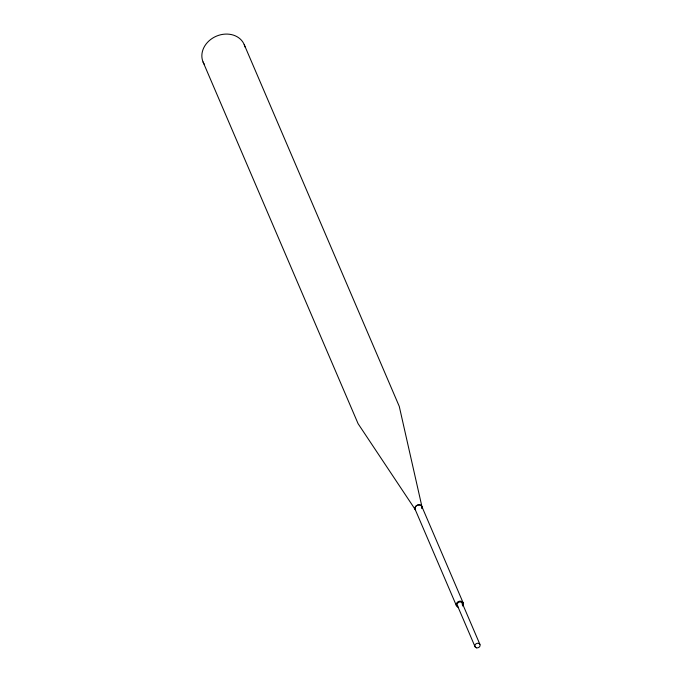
<?xml version="1.0" encoding="UTF-8"?>
<svg xmlns="http://www.w3.org/2000/svg" width="682" height="682" viewBox="0 0 682 682"><rect width="100%" height="100%" fill="white"/><g stroke="black" fill="none" stroke-linecap="round" stroke-linejoin="round"><path stroke-width="1.02" d="M421.885 508.525L421.996 506.905L399.268 406.387L244.224 44.645M422.005 508.099L422.056 507.297M203.048 61.951L358.093 423.692L415.551 510.034C412.789 506.325 420.001 502.472 421.86 506.513L463.155 602.854M421.996 506.905C420.717 502.796 413.659 505.422 415.142 509.369L456.428 605.71M462.191 603.041L479.889 644.337M457.392 605.522L475.09 646.809M421.86 506.513L422.056 507.28M457.758 605.991A2.702 2.251 -23.2 0 1 459.353 602.053A2.702 2.251 -23.2 0 1 462.268 604.806M458.253 607.27A3.649 3.043 -23.2 0 1 456.718 603.058A3.649 3.043 -23.2 0 1 461.867 601.507A3.649 3.043 -23.2 0 1 462.498 605.991M204.165 64.117A22.327 18.602 -23.2 0 1 216.484 36.129A22.327 18.602 -23.2 0 1 244.983 46.956M476.565 647.84A2.702 2.251 -23.2 0 0 480.094 644.891A2.702 2.251 -23.2 0 0 475.806 643.987A2.702 2.251 -23.2 0 0 476.565 647.84"/></g></svg>
